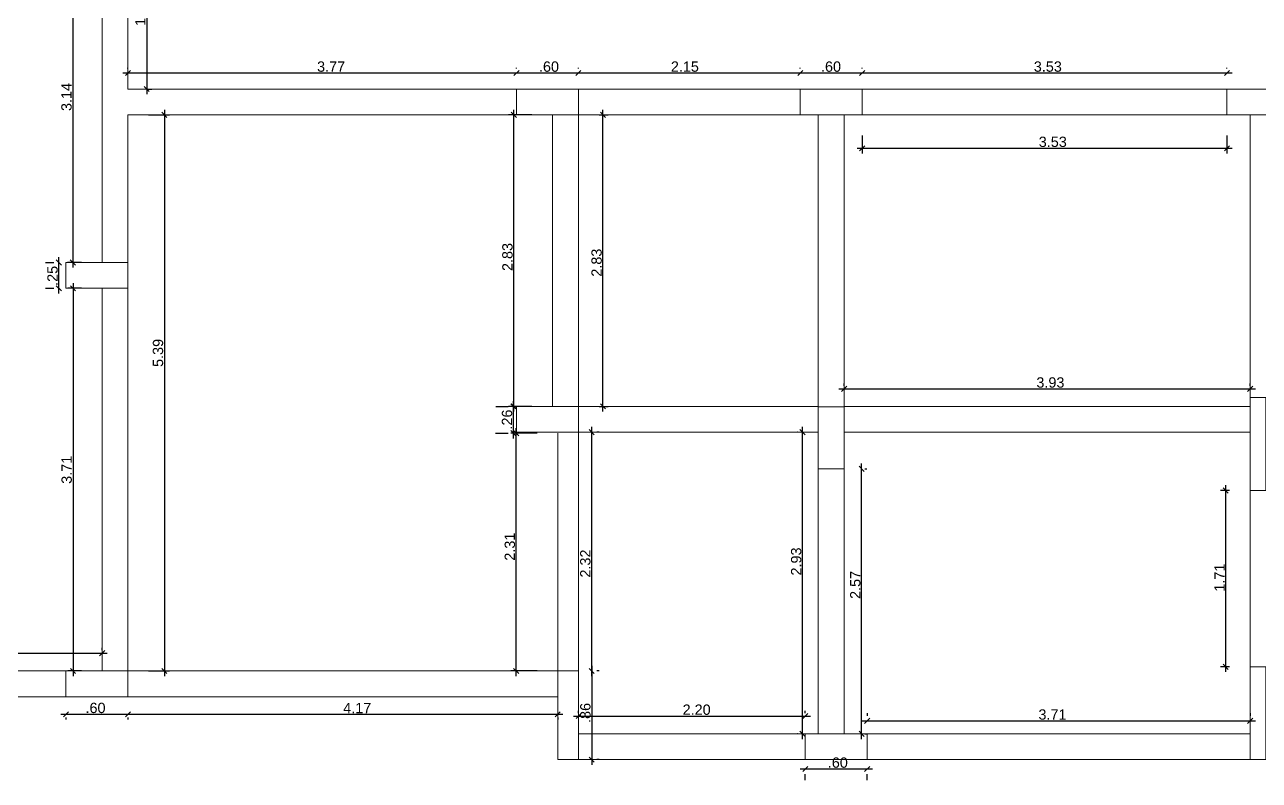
# Model space of a CAD drawing. Header units: millimetres. Extents: x 2878 to 6301, y 540 to 1980.
# Drawn here: x 2920.72 to 2932.68, y 752.02 to 759.34 of the extents above; entities that cross this region are included whole.
import ezdxf

# ---------------------------------------------------------------- set-up
doc = ezdxf.new("R2010")
doc.units = ezdxf.units.MM
doc.header["$LTSCALE"] = 4
for name, color, linetype, lineweight in [('ALVENARIA', 4, 'Continuous', 20), ('COTAS', 35, 'Continuous', 5), ('PILAR', 1, 'Continuous', 5)]:
    doc.layers.add(name, color=color, linetype=linetype, lineweight=lineweight)
doc.styles.get("Standard").update_dxf_attribs({"font": 'arial.ttf'})
doc.dimstyles.new('ISO-25', dxfattribs={"dimscale": 0, "dimtxt": 0.1, "dimasz": 0.05, "dimexe": 0.05, "dimexo": 0.2, "dimgap": 0.01, "dimtad": 1, "dimzin": 4, "dimdsep": 46, "dimtxsty": 'Standard', "dimblk": 'OBLIQUE', "dimcen": 0.1, "dimdle": 0.05, "dimclrt": 256, "dimadec": 0, "dimazin": 0, "dimtfac": 1, "dimtix": 1, "dimtofl": 0, "dimtmove": 0, "dimatfit": 3, "dimfxl": 1, "dimtfillclr": 256, "dimarcsym": 0})

# ---------------------------------------------------------------- blocks, each defined once
blk = doc.blocks.new('PILAR')
at = {"layer": 'PILAR', "ltscale": 0.01}
blk.add_lwpolyline([(-0.15, 0), (0.1, 0), (0.1, -0.6), (-0.15, -0.6)], close=True, dxfattribs=at)
blk = doc.blocks.new('_Oblique')
at = {"color": 0, "linetype": 'ByBlock', "lineweight": -2}
blk.add_line((-0.5, -0.5), (0.5, 0.5), dxfattribs=at)
blk = doc.blocks.new('*D284')
at = {"layer": 'COTAS', "color": 0, "lineweight": -2, "transparency": 16777216}
for p, q in [((2921.901, 760.221), (2921.901, 758.667)), ((2921.919, 760.171), (2921.951, 760.171)), ((2921.919, 758.717), (2921.951, 758.717))]:
    blk.add_line(p, q, dxfattribs=at)
at = {"layer": 'Defpoints', "color": 0, "transparency": 16777216}
for p in [(2921.719, 760.171), (2921.719, 758.717), (2921.901, 758.717)]:
    blk.add_point(p, dxfattribs=at)
at = {"layer": 'COTAS', "color": 0, "lineweight": -2, "transparency": 16777216, "xscale": 0.05, "yscale": 0.05, "zscale": 0.05}
for p, rotation in [((2921.901, 760.171), 90), ((2921.901, 758.717), 270)]:
    blk.add_blockref('_Oblique', p, dxfattribs=dict(at, rotation=rotation))
at = {"layer": 'COTAS', "transparency": 16777216, "insert": (2921.84, 759.465), "char_height": 0.1, "attachment_point": 5, "rotation": 90}
blk.add_mtext('1.45', dxfattribs=at)
blk = doc.blocks.new('*D285')
at = {"layer": 'COTAS', "color": 0, "lineweight": -2, "transparency": 16777216}
for p, q in [((2921.669, 758.873), (2925.534, 758.873)), ((2921.719, 758.917), (2921.719, 758.923)), ((2925.484, 758.917), (2925.484, 758.923))]:
    blk.add_line(p, q, dxfattribs=at)
at = {"layer": 'Defpoints', "color": 0, "transparency": 16777216}
for p in [(2925.484, 758.873), (2921.719, 758.717), (2925.484, 758.717)]:
    blk.add_point(p, dxfattribs=at)
at = {"layer": 'COTAS', "color": 0, "lineweight": -2, "transparency": 16777216, "xscale": 0.05, "yscale": 0.05, "zscale": 0.05, "rotation": 180}
blk.add_blockref('_Oblique', (2921.719, 758.873), dxfattribs=at)
at = {"layer": 'COTAS', "color": 0, "lineweight": -2, "transparency": 16777216, "xscale": 0.05, "yscale": 0.05, "zscale": 0.05}
blk.add_blockref('_Oblique', (2925.484, 758.873), dxfattribs=at)
at = {"layer": 'COTAS', "transparency": 16777216, "insert": (2923.688, 758.934), "char_height": 0.1, "attachment_point": 5}
blk.add_mtext('3.77', dxfattribs=at)
blk = doc.blocks.new('*D286')
at = {"layer": 'COTAS', "color": 0, "lineweight": -2, "transparency": 16777216}
for p, q in [((2925.434, 758.873), (2926.134, 758.873)), ((2925.484, 758.917), (2925.484, 758.923)), ((2926.084, 758.917), (2926.084, 758.923))]:
    blk.add_line(p, q, dxfattribs=at)
at = {"layer": 'Defpoints', "color": 0, "transparency": 16777216}
for p in [(2926.084, 758.873), (2925.484, 758.717), (2926.084, 758.717)]:
    blk.add_point(p, dxfattribs=at)
at = {"layer": 'COTAS', "color": 0, "lineweight": -2, "transparency": 16777216, "xscale": 0.05, "yscale": 0.05, "zscale": 0.05, "rotation": 180}
blk.add_blockref('_Oblique', (2925.484, 758.873), dxfattribs=at)
at = {"layer": 'COTAS', "color": 0, "lineweight": -2, "transparency": 16777216, "xscale": 0.05, "yscale": 0.05, "zscale": 0.05}
blk.add_blockref('_Oblique', (2926.084, 758.873), dxfattribs=at)
at = {"layer": 'COTAS', "transparency": 16777216, "insert": (2925.799, 758.934), "char_height": 0.1, "attachment_point": 5}
blk.add_mtext('.60', dxfattribs=at)
blk = doc.blocks.new('*D287')
at = {"layer": 'COTAS', "color": 0, "lineweight": -2, "transparency": 16777216}
for p, q in [((2926.034, 758.873), (2928.284, 758.873)), ((2926.084, 758.917), (2926.084, 758.923)), ((2928.234, 758.917), (2928.234, 758.923))]:
    blk.add_line(p, q, dxfattribs=at)
at = {"layer": 'Defpoints', "color": 0, "transparency": 16777216}
for p in [(2928.234, 758.873), (2926.084, 758.717), (2928.234, 758.717)]:
    blk.add_point(p, dxfattribs=at)
at = {"layer": 'COTAS', "color": 0, "lineweight": -2, "transparency": 16777216, "xscale": 0.05, "yscale": 0.05, "zscale": 0.05, "rotation": 180}
blk.add_blockref('_Oblique', (2926.084, 758.873), dxfattribs=at)
at = {"layer": 'COTAS', "color": 0, "lineweight": -2, "transparency": 16777216, "xscale": 0.05, "yscale": 0.05, "zscale": 0.05}
blk.add_blockref('_Oblique', (2928.234, 758.873), dxfattribs=at)
at = {"layer": 'COTAS', "transparency": 16777216, "insert": (2927.116, 758.934), "char_height": 0.1, "attachment_point": 5}
blk.add_mtext('2.15', dxfattribs=at)
blk = doc.blocks.new('*D288')
at = {"layer": 'COTAS', "color": 0, "lineweight": -2, "transparency": 16777216}
for p, q in [((2928.184, 758.873), (2928.884, 758.873)), ((2928.234, 758.917), (2928.234, 758.923)), ((2928.834, 758.917), (2928.834, 758.923))]:
    blk.add_line(p, q, dxfattribs=at)
at = {"layer": 'Defpoints', "color": 0, "transparency": 16777216}
for p in [(2928.834, 758.873), (2928.234, 758.717), (2928.834, 758.717)]:
    blk.add_point(p, dxfattribs=at)
at = {"layer": 'COTAS', "color": 0, "lineweight": -2, "transparency": 16777216, "xscale": 0.05, "yscale": 0.05, "zscale": 0.05, "rotation": 180}
blk.add_blockref('_Oblique', (2928.234, 758.873), dxfattribs=at)
at = {"layer": 'COTAS', "color": 0, "lineweight": -2, "transparency": 16777216, "xscale": 0.05, "yscale": 0.05, "zscale": 0.05}
blk.add_blockref('_Oblique', (2928.834, 758.873), dxfattribs=at)
at = {"layer": 'COTAS', "transparency": 16777216, "insert": (2928.532, 758.934), "char_height": 0.1, "attachment_point": 5}
blk.add_mtext('.60', dxfattribs=at)
blk = doc.blocks.new('*D289')
at = {"layer": 'COTAS', "color": 0, "lineweight": -2, "transparency": 16777216}
for p, q in [((2928.784, 758.873), (2932.419, 758.873)), ((2928.834, 758.917), (2928.834, 758.923)), ((2932.369, 758.916), (2932.369, 758.923))]:
    blk.add_line(p, q, dxfattribs=at)
at = {"layer": 'Defpoints', "color": 0, "transparency": 16777216}
for p in [(2932.369, 758.873), (2928.834, 758.717), (2932.369, 758.716)]:
    blk.add_point(p, dxfattribs=at)
at = {"layer": 'COTAS', "color": 0, "lineweight": -2, "transparency": 16777216, "xscale": 0.05, "yscale": 0.05, "zscale": 0.05, "rotation": 180}
blk.add_blockref('_Oblique', (2928.834, 758.873), dxfattribs=at)
at = {"layer": 'COTAS', "color": 0, "lineweight": -2, "transparency": 16777216, "xscale": 0.05, "yscale": 0.05, "zscale": 0.05}
blk.add_blockref('_Oblique', (2932.369, 758.873), dxfattribs=at)
at = {"layer": 'COTAS', "transparency": 16777216, "insert": (2930.633, 758.934), "char_height": 0.1, "attachment_point": 5}
blk.add_mtext('3.53', dxfattribs=at)
blk = doc.blocks.new('*D291')
at = {"layer": 'COTAS', "color": 0, "lineweight": -2, "transparency": 16777216}
for p, q in [((2921.269, 760.171), (2921.135, 760.171)), ((2921.185, 760.221), (2921.185, 756.986)), ((2921.269, 757.036), (2921.135, 757.036))]:
    blk.add_line(p, q, dxfattribs=at)
at = {"layer": 'Defpoints', "color": 0, "transparency": 16777216}
for p in [(2921.469, 760.171), (2921.185, 757.036), (2921.469, 757.036)]:
    blk.add_point(p, dxfattribs=at)
at = {"layer": 'COTAS', "color": 0, "lineweight": -2, "transparency": 16777216, "xscale": 0.05, "yscale": 0.05, "zscale": 0.05}
for p, rotation in [((2921.185, 760.171), 90), ((2921.185, 757.036), 270)]:
    blk.add_blockref('_Oblique', p, dxfattribs=dict(at, rotation=rotation))
at = {"layer": 'COTAS', "transparency": 16777216, "insert": (2921.124, 758.64), "char_height": 0.1, "attachment_point": 5, "rotation": 90}
blk.add_mtext('3.14', dxfattribs=at)
blk = doc.blocks.new('*D292')
at = {"layer": 'COTAS', "color": 0, "lineweight": -2, "transparency": 16777216}
for p, q in [((2921.187, 756.836), (2921.187, 753.026)), ((2921.269, 756.786), (2921.137, 756.786)), ((2921.269, 753.076), (2921.137, 753.076))]:
    blk.add_line(p, q, dxfattribs=at)
at = {"layer": 'Defpoints', "color": 0, "transparency": 16777216}
for p in [(2921.469, 756.786), (2921.187, 753.076), (2921.469, 753.076)]:
    blk.add_point(p, dxfattribs=at)
at = {"layer": 'COTAS', "color": 0, "lineweight": -2, "transparency": 16777216, "xscale": 0.05, "yscale": 0.05, "zscale": 0.05}
for p, rotation in [((2921.187, 756.786), 90), ((2921.187, 753.076), 270)]:
    blk.add_blockref('_Oblique', p, dxfattribs=dict(at, rotation=rotation))
at = {"layer": 'COTAS', "transparency": 16777216, "insert": (2921.126, 755.026), "char_height": 0.1, "attachment_point": 5, "rotation": 90}
blk.add_mtext('3.71', dxfattribs=at)
blk = doc.blocks.new('*D293')
at = {"layer": 'COTAS', "color": 0, "lineweight": -2, "transparency": 16777216}
for p, q in [((2921.05, 756.736), (2921.05, 757.086)), ((2920.919, 757.036), (2921, 757.036)), ((2920.919, 756.786), (2921, 756.786))]:
    blk.add_line(p, q, dxfattribs=at)
at = {"layer": 'Defpoints', "color": 0, "transparency": 16777216}
for p in [(2921.05, 757.036), (2921.119, 757.036), (2921.119, 756.786)]:
    blk.add_point(p, dxfattribs=at)
at = {"layer": 'COTAS', "color": 0, "lineweight": -2, "transparency": 16777216, "xscale": 0.05, "yscale": 0.05, "zscale": 0.05}
for p, rotation in [((2921.05, 757.036), 90), ((2921.05, 756.786), 270)]:
    blk.add_blockref('_Oblique', p, dxfattribs=dict(at, rotation=rotation))
at = {"layer": 'COTAS', "transparency": 16777216, "insert": (2920.989, 756.906), "char_height": 0.1, "attachment_point": 5, "rotation": 90}
blk.add_mtext('.25', dxfattribs=at)
blk = doc.blocks.new('*D294')
at = {"layer": 'COTAS', "color": 0, "lineweight": -2, "transparency": 16777216}
for p, q in [((2916.903, 753.249), (2921.519, 753.249)), ((2916.953, 753.276), (2916.953, 753.299)), ((2921.469, 753.276), (2921.469, 753.299))]:
    blk.add_line(p, q, dxfattribs=at)
at = {"layer": 'Defpoints', "color": 0, "transparency": 16777216}
for p in [(2921.469, 753.249), (2916.953, 753.076), (2921.469, 753.076)]:
    blk.add_point(p, dxfattribs=at)
at = {"layer": 'COTAS', "color": 0, "lineweight": -2, "transparency": 16777216, "xscale": 0.05, "yscale": 0.05, "zscale": 0.05, "rotation": 180}
blk.add_blockref('_Oblique', (2916.953, 753.249), dxfattribs=at)
at = {"layer": 'COTAS', "color": 0, "lineweight": -2, "transparency": 16777216, "xscale": 0.05, "yscale": 0.05, "zscale": 0.05}
blk.add_blockref('_Oblique', (2921.469, 753.249), dxfattribs=at)
at = {"layer": 'COTAS', "transparency": 16777216, "insert": (2919.148, 753.31), "char_height": 0.1, "attachment_point": 5}
blk.add_mtext('4.52', dxfattribs=at)
blk = doc.blocks.new('*D295')
at = {"layer": 'COTAS', "color": 0, "lineweight": -2, "transparency": 16777216}
for p, q in [((2921.069, 752.656), (2921.769, 752.656)), ((2921.119, 752.626), (2921.119, 752.606)), ((2921.719, 752.626), (2921.719, 752.606))]:
    blk.add_line(p, q, dxfattribs=at)
at = {"layer": 'Defpoints', "color": 0, "transparency": 16777216}
for p in [(2921.119, 752.826), (2921.719, 752.826), (2921.719, 752.656)]:
    blk.add_point(p, dxfattribs=at)
at = {"layer": 'COTAS', "color": 0, "lineweight": -2, "transparency": 16777216, "xscale": 0.05, "yscale": 0.05, "zscale": 0.05, "rotation": 180}
blk.add_blockref('_Oblique', (2921.119, 752.656), dxfattribs=at)
at = {"layer": 'COTAS', "color": 0, "lineweight": -2, "transparency": 16777216, "xscale": 0.05, "yscale": 0.05, "zscale": 0.05}
blk.add_blockref('_Oblique', (2921.719, 752.656), dxfattribs=at)
at = {"layer": 'COTAS', "transparency": 16777216, "insert": (2921.405, 752.717), "char_height": 0.1, "attachment_point": 5}
blk.add_mtext('.60', dxfattribs=at)
blk = doc.blocks.new('*D296')
at = {"layer": 'COTAS', "color": 0, "lineweight": -2, "transparency": 16777216}
for p, q in [((2922.072, 758.517), (2922.072, 753.026)), ((2921.919, 758.467), (2922.122, 758.467)), ((2921.919, 753.076), (2922.122, 753.076))]:
    blk.add_line(p, q, dxfattribs=at)
at = {"layer": 'Defpoints', "color": 0, "transparency": 16777216}
for p in [(2921.719, 758.467), (2921.719, 753.076), (2922.072, 753.076)]:
    blk.add_point(p, dxfattribs=at)
at = {"layer": 'COTAS', "color": 0, "lineweight": -2, "transparency": 16777216, "xscale": 0.05, "yscale": 0.05, "zscale": 0.05}
for p, rotation in [((2922.072, 758.467), 90), ((2922.072, 753.076), 270)]:
    blk.add_blockref('_Oblique', p, dxfattribs=dict(at, rotation=rotation))
at = {"layer": 'COTAS', "transparency": 16777216, "insert": (2922.011, 756.159), "char_height": 0.1, "attachment_point": 5, "rotation": 90}
blk.add_mtext('5.39', dxfattribs=at)
blk = doc.blocks.new('*D297')
at = {"layer": 'COTAS', "color": 0, "lineweight": -2, "transparency": 16777216}
for p, q in [((2921.669, 752.656), (2925.934, 752.656)), ((2921.719, 752.626), (2921.719, 752.606)), ((2925.884, 752.626), (2925.884, 752.606))]:
    blk.add_line(p, q, dxfattribs=at)
at = {"layer": 'Defpoints', "color": 0, "transparency": 16777216}
for p in [(2921.719, 752.826), (2925.884, 752.826), (2925.884, 752.656)]:
    blk.add_point(p, dxfattribs=at)
at = {"layer": 'COTAS', "color": 0, "lineweight": -2, "transparency": 16777216, "xscale": 0.05, "yscale": 0.05, "zscale": 0.05, "rotation": 180}
blk.add_blockref('_Oblique', (2921.719, 752.656), dxfattribs=at)
at = {"layer": 'COTAS', "color": 0, "lineweight": -2, "transparency": 16777216, "xscale": 0.05, "yscale": 0.05, "zscale": 0.05}
blk.add_blockref('_Oblique', (2925.884, 752.656), dxfattribs=at)
at = {"layer": 'COTAS', "transparency": 16777216, "insert": (2923.941, 752.716), "char_height": 0.1, "attachment_point": 5}
blk.add_mtext('4.17', dxfattribs=at)
blk = doc.blocks.new('*D298')
at = {"layer": 'COTAS', "color": 0, "lineweight": -2, "transparency": 16777216}
for p, q in [((2925.684, 755.381), (2925.431, 755.381)), ((2925.481, 753.026), (2925.481, 755.431)), ((2925.684, 753.076), (2925.431, 753.076))]:
    blk.add_line(p, q, dxfattribs=at)
at = {"layer": 'Defpoints', "color": 0, "transparency": 16777216}
for p in [(2925.481, 755.381), (2925.884, 755.381), (2925.884, 753.076)]:
    blk.add_point(p, dxfattribs=at)
at = {"layer": 'COTAS', "color": 0, "lineweight": -2, "transparency": 16777216, "xscale": 0.05, "yscale": 0.05, "zscale": 0.05}
for p, rotation in [((2925.481, 755.381), 90), ((2925.481, 753.076), 270)]:
    blk.add_blockref('_Oblique', p, dxfattribs=dict(at, rotation=rotation))
at = {"layer": 'COTAS', "transparency": 16777216, "insert": (2925.42, 754.281), "char_height": 0.1, "attachment_point": 5, "rotation": 90}
blk.add_mtext('2.31', dxfattribs=at)
blk = doc.blocks.new('*D299')
at = {"layer": 'COTAS', "color": 0, "lineweight": -2, "transparency": 16777216}
for p, q in [((2925.284, 755.641), (2925.404, 755.641)), ((2925.454, 755.331), (2925.454, 755.691)), ((2925.281, 755.381), (2925.404, 755.381))]:
    blk.add_line(p, q, dxfattribs=at)
at = {"layer": 'Defpoints', "color": 0, "transparency": 16777216}
for p in [(2925.454, 755.641), (2925.484, 755.641), (2925.481, 755.381)]:
    blk.add_point(p, dxfattribs=at)
at = {"layer": 'COTAS', "color": 0, "lineweight": -2, "transparency": 16777216, "xscale": 0.05, "yscale": 0.05, "zscale": 0.05}
for p, rotation in [((2925.454, 755.641), 90), ((2925.454, 755.381), 270)]:
    blk.add_blockref('_Oblique', p, dxfattribs=dict(at, rotation=rotation))
at = {"layer": 'COTAS', "transparency": 16777216, "insert": (2925.393, 755.513), "char_height": 0.1, "attachment_point": 5, "rotation": 90}
blk.add_mtext('.26', dxfattribs=at)
blk = doc.blocks.new('*D300')
at = {"layer": 'COTAS', "color": 0, "lineweight": -2, "transparency": 16777216}
for p, q in [((2925.458, 755.591), (2925.458, 758.517)), ((2925.634, 758.467), (2925.408, 758.467)), ((2925.634, 755.641), (2925.408, 755.641))]:
    blk.add_line(p, q, dxfattribs=at)
at = {"layer": 'Defpoints', "color": 0, "transparency": 16777216}
for p in [(2925.458, 758.467), (2925.834, 758.467), (2925.834, 755.641)]:
    blk.add_point(p, dxfattribs=at)
at = {"layer": 'COTAS', "color": 0, "lineweight": -2, "transparency": 16777216, "xscale": 0.05, "yscale": 0.05, "zscale": 0.05}
for p, rotation in [((2925.458, 758.467), 90), ((2925.458, 755.641), 270)]:
    blk.add_blockref('_Oblique', p, dxfattribs=dict(at, rotation=rotation))
at = {"layer": 'COTAS', "transparency": 16777216, "insert": (2925.397, 757.089), "char_height": 0.1, "attachment_point": 5, "rotation": 90}
blk.add_mtext('2.83', dxfattribs=at)
blk = doc.blocks.new('*D301')
at = {"layer": 'COTAS', "color": 0, "lineweight": -2, "transparency": 16777216}
for p, q in [((2926.322, 755.591), (2926.322, 758.517)), ((2926.284, 758.467), (2926.372, 758.467)), ((2926.284, 755.641), (2926.372, 755.641))]:
    blk.add_line(p, q, dxfattribs=at)
at = {"layer": 'Defpoints', "color": 0, "transparency": 16777216}
for p in [(2926.084, 758.467), (2926.322, 758.467), (2926.084, 755.641)]:
    blk.add_point(p, dxfattribs=at)
at = {"layer": 'COTAS', "color": 0, "lineweight": -2, "transparency": 16777216, "xscale": 0.05, "yscale": 0.05, "zscale": 0.05}
for p, rotation in [((2926.322, 758.467), 90), ((2926.322, 755.641), 270)]:
    blk.add_blockref('_Oblique', p, dxfattribs=dict(at, rotation=rotation))
at = {"layer": 'COTAS', "transparency": 16777216, "insert": (2926.261, 757.034), "char_height": 0.1, "attachment_point": 5, "rotation": 90}
blk.add_mtext('2.83', dxfattribs=at)
blk = doc.blocks.new('*D302')
at = {"layer": 'COTAS', "color": 0, "lineweight": -2, "transparency": 16777216}
for p, q in [((2926.213, 753.126), (2926.213, 752.166)), ((2926.284, 753.076), (2926.263, 753.076)), ((2926.284, 752.216), (2926.263, 752.216))]:
    blk.add_line(p, q, dxfattribs=at)
at = {"layer": 'Defpoints', "color": 0, "transparency": 16777216}
for p in [(2926.084, 753.076), (2926.084, 752.216), (2926.213, 752.216)]:
    blk.add_point(p, dxfattribs=at)
at = {"layer": 'COTAS', "color": 0, "lineweight": -2, "transparency": 16777216, "xscale": 0.05, "yscale": 0.05, "zscale": 0.05}
for p, rotation in [((2926.213, 753.076), 90), ((2926.213, 752.216), 270)]:
    blk.add_blockref('_Oblique', p, dxfattribs=dict(at, rotation=rotation))
at = {"layer": 'COTAS', "transparency": 16777216, "insert": (2926.152, 752.669), "char_height": 0.1, "attachment_point": 5, "rotation": 90}
blk.add_mtext('.86', dxfattribs=at)
blk = doc.blocks.new('*D303')
at = {"layer": 'COTAS', "color": 0, "lineweight": -2, "transparency": 16777216}
for p, q in [((2926.213, 753.026), (2926.213, 755.441)), ((2926.284, 755.391), (2926.263, 755.391)), ((2926.284, 753.076), (2926.263, 753.076))]:
    blk.add_line(p, q, dxfattribs=at)
at = {"layer": 'Defpoints', "color": 0, "transparency": 16777216}
for p in [(2926.084, 755.391), (2926.213, 755.391), (2926.084, 753.076)]:
    blk.add_point(p, dxfattribs=at)
at = {"layer": 'COTAS', "color": 0, "lineweight": -2, "transparency": 16777216, "xscale": 0.05, "yscale": 0.05, "zscale": 0.05}
for p, rotation in [((2926.213, 755.391), 90), ((2926.213, 753.076), 270)]:
    blk.add_blockref('_Oblique', p, dxfattribs=dict(at, rotation=rotation))
at = {"layer": 'COTAS', "transparency": 16777216, "insert": (2926.152, 754.117), "char_height": 0.1, "attachment_point": 5, "rotation": 90}
blk.add_mtext('2.32', dxfattribs=at)
blk = doc.blocks.new('*D304')
at = {"layer": 'COTAS', "color": 0, "lineweight": -2, "transparency": 16777216}
for p, q in [((2926.036, 752.639), (2928.333, 752.639)), ((2926.086, 752.666), (2926.086, 752.689)), ((2928.283, 752.666), (2928.283, 752.689))]:
    blk.add_line(p, q, dxfattribs=at)
at = {"layer": 'Defpoints', "color": 0, "transparency": 16777216}
for p in [(2928.283, 752.639), (2926.086, 752.466), (2928.283, 752.466)]:
    blk.add_point(p, dxfattribs=at)
at = {"layer": 'COTAS', "color": 0, "lineweight": -2, "transparency": 16777216, "xscale": 0.05, "yscale": 0.05, "zscale": 0.05, "rotation": 180}
blk.add_blockref('_Oblique', (2926.086, 752.639), dxfattribs=at)
at = {"layer": 'COTAS', "color": 0, "lineweight": -2, "transparency": 16777216, "xscale": 0.05, "yscale": 0.05, "zscale": 0.05}
blk.add_blockref('_Oblique', (2928.283, 752.639), dxfattribs=at)
at = {"layer": 'COTAS', "transparency": 16777216, "insert": (2927.23, 752.7), "char_height": 0.1, "attachment_point": 5}
blk.add_mtext('2.20', dxfattribs=at)
blk = doc.blocks.new('*D305')
at = {"layer": 'COTAS', "color": 0, "lineweight": -2, "transparency": 16777216}
for p, q in [((2928.233, 752.126), (2928.933, 752.126)), ((2928.283, 752.016), (2928.283, 752.076)), ((2928.883, 752.016), (2928.883, 752.076))]:
    blk.add_line(p, q, dxfattribs=at)
at = {"layer": 'Defpoints', "color": 0, "transparency": 16777216}
for p in [(2928.283, 752.216), (2928.883, 752.216), (2928.883, 752.126)]:
    blk.add_point(p, dxfattribs=at)
at = {"layer": 'COTAS', "color": 0, "lineweight": -2, "transparency": 16777216, "xscale": 0.05, "yscale": 0.05, "zscale": 0.05, "rotation": 180}
blk.add_blockref('_Oblique', (2928.283, 752.126), dxfattribs=at)
at = {"layer": 'COTAS', "color": 0, "lineweight": -2, "transparency": 16777216, "xscale": 0.05, "yscale": 0.05, "zscale": 0.05}
blk.add_blockref('_Oblique', (2928.883, 752.126), dxfattribs=at)
at = {"layer": 'COTAS', "transparency": 16777216, "insert": (2928.598, 752.187), "char_height": 0.1, "attachment_point": 5}
blk.add_mtext('.60', dxfattribs=at)
blk = doc.blocks.new('*D306')
at = {"layer": 'COTAS', "color": 0, "lineweight": -2, "transparency": 16777216}
for p, q in [((2928.209, 755.391), (2928.206, 755.391)), ((2928.256, 752.416), (2928.256, 755.441)), ((2928.209, 752.466), (2928.206, 752.466))]:
    blk.add_line(p, q, dxfattribs=at)
at = {"layer": 'Defpoints', "color": 0, "transparency": 16777216}
for p in [(2928.256, 755.391), (2928.409, 755.391), (2928.409, 752.466)]:
    blk.add_point(p, dxfattribs=at)
at = {"layer": 'COTAS', "color": 0, "lineweight": -2, "transparency": 16777216, "xscale": 0.05, "yscale": 0.05, "zscale": 0.05}
for p, rotation in [((2928.256, 755.391), 90), ((2928.256, 752.466), 270)]:
    blk.add_blockref('_Oblique', p, dxfattribs=dict(at, rotation=rotation))
at = {"layer": 'COTAS', "transparency": 16777216, "insert": (2928.195, 754.137), "char_height": 0.1, "attachment_point": 5, "rotation": 90}
blk.add_mtext('2.93', dxfattribs=at)
blk = doc.blocks.new('*D307')
at = {"layer": 'COTAS', "color": 0, "lineweight": -2, "transparency": 16777216}
for p, q in [((2928.659, 755.841), (2928.659, 755.861)), ((2932.594, 755.841), (2932.594, 755.861)), ((2928.609, 755.811), (2932.644, 755.811))]:
    blk.add_line(p, q, dxfattribs=at)
at = {"layer": 'Defpoints', "color": 0, "transparency": 16777216}
for p in [(2932.594, 755.811), (2928.659, 755.641), (2932.594, 755.641)]:
    blk.add_point(p, dxfattribs=at)
at = {"layer": 'COTAS', "color": 0, "lineweight": -2, "transparency": 16777216, "xscale": 0.05, "yscale": 0.05, "zscale": 0.05, "rotation": 180}
blk.add_blockref('_Oblique', (2928.659, 755.811), dxfattribs=at)
at = {"layer": 'COTAS', "color": 0, "lineweight": -2, "transparency": 16777216, "xscale": 0.05, "yscale": 0.05, "zscale": 0.05}
blk.add_blockref('_Oblique', (2932.594, 755.811), dxfattribs=at)
at = {"layer": 'COTAS', "transparency": 16777216, "insert": (2930.658, 755.872), "char_height": 0.1, "attachment_point": 5}
blk.add_mtext('3.93', dxfattribs=at)
blk = doc.blocks.new('*D309')
at = {"layer": 'COTAS', "color": 0, "lineweight": -2, "transparency": 16777216}
for p, q in [((2928.834, 758.267), (2928.834, 758.093)), ((2932.369, 758.266), (2932.369, 758.093)), ((2928.784, 758.143), (2932.419, 758.143))]:
    blk.add_line(p, q, dxfattribs=at)
at = {"layer": 'Defpoints', "color": 0, "transparency": 16777216}
for p in [(2928.834, 758.467), (2932.369, 758.466), (2932.369, 758.143)]:
    blk.add_point(p, dxfattribs=at)
at = {"layer": 'COTAS', "color": 0, "lineweight": -2, "transparency": 16777216, "xscale": 0.05, "yscale": 0.05, "zscale": 0.05, "rotation": 180}
blk.add_blockref('_Oblique', (2928.834, 758.143), dxfattribs=at)
at = {"layer": 'COTAS', "color": 0, "lineweight": -2, "transparency": 16777216, "xscale": 0.05, "yscale": 0.05, "zscale": 0.05}
blk.add_blockref('_Oblique', (2932.369, 758.143), dxfattribs=at)
at = {"layer": 'COTAS', "transparency": 16777216, "insert": (2930.681, 758.205), "char_height": 0.1, "attachment_point": 5}
blk.add_mtext('3.53', dxfattribs=at)
blk = doc.blocks.new('*D310')
at = {"layer": 'COTAS', "color": 0, "lineweight": -2, "transparency": 16777216}
for p, q in [((2928.883, 752.666), (2928.883, 752.642)), ((2932.594, 752.666), (2932.594, 752.642)), ((2928.833, 752.592), (2932.644, 752.592))]:
    blk.add_line(p, q, dxfattribs=at)
at = {"layer": 'Defpoints', "color": 0, "transparency": 16777216}
for p in [(2932.594, 752.592), (2928.883, 752.466), (2932.594, 752.466)]:
    blk.add_point(p, dxfattribs=at)
at = {"layer": 'COTAS', "color": 0, "lineweight": -2, "transparency": 16777216, "xscale": 0.05, "yscale": 0.05, "zscale": 0.05, "rotation": 180}
blk.add_blockref('_Oblique', (2928.883, 752.592), dxfattribs=at)
at = {"layer": 'COTAS', "color": 0, "lineweight": -2, "transparency": 16777216, "xscale": 0.05, "yscale": 0.05, "zscale": 0.05}
blk.add_blockref('_Oblique', (2932.594, 752.592), dxfattribs=at)
at = {"layer": 'COTAS', "transparency": 16777216, "insert": (2930.678, 752.653), "char_height": 0.1, "attachment_point": 5}
blk.add_mtext('3.71', dxfattribs=at)
blk = doc.blocks.new('*D311')
at = {"layer": 'COTAS', "color": 0, "lineweight": -2, "transparency": 16777216}
for p, q in [((2932.394, 754.826), (2932.307, 754.826)), ((2932.357, 753.066), (2932.357, 754.876)), ((2932.394, 753.116), (2932.307, 753.116))]:
    blk.add_line(p, q, dxfattribs=at)
at = {"layer": 'Defpoints', "color": 0, "transparency": 16777216}
for p in [(2932.357, 754.826), (2932.594, 754.826), (2932.594, 753.116)]:
    blk.add_point(p, dxfattribs=at)
at = {"layer": 'COTAS', "color": 0, "lineweight": -2, "transparency": 16777216, "xscale": 0.05, "yscale": 0.05, "zscale": 0.05}
for p, rotation in [((2932.357, 754.826), 90), ((2932.357, 753.116), 270)]:
    blk.add_blockref('_Oblique', p, dxfattribs=dict(at, rotation=rotation))
at = {"layer": 'COTAS', "transparency": 16777216, "insert": (2932.297, 753.981), "char_height": 0.1, "attachment_point": 5, "rotation": 90}
blk.add_mtext('1.71', dxfattribs=at)
blk = doc.blocks.new('*D312')
at = {"layer": 'COTAS', "color": 0, "lineweight": -2, "transparency": 16777216}
for p, q in [((2928.829, 752.416), (2928.829, 755.086)), ((2928.859, 755.036), (2928.879, 755.036)), ((2928.859, 752.466), (2928.879, 752.466))]:
    blk.add_line(p, q, dxfattribs=at)
at = {"layer": 'Defpoints', "color": 0, "transparency": 16777216}
for p in [(2928.659, 755.036), (2928.829, 755.036), (2928.659, 752.466)]:
    blk.add_point(p, dxfattribs=at)
at = {"layer": 'COTAS', "color": 0, "lineweight": -2, "transparency": 16777216, "xscale": 0.05, "yscale": 0.05, "zscale": 0.05}
for p, rotation in [((2928.829, 755.036), 90), ((2928.829, 752.466), 270)]:
    blk.add_blockref('_Oblique', p, dxfattribs=dict(at, rotation=rotation))
at = {"layer": 'COTAS', "transparency": 16777216, "insert": (2928.768, 753.91), "char_height": 0.1, "attachment_point": 5, "rotation": 90}
blk.add_mtext('2.57', dxfattribs=at)

msp = doc.modelspace()

# ---------------------------------------------------------------- linework, layer by layer
at = {"layer": 'ALVENARIA'}
for p, q in [((2921.469, 757.036), (2921.469, 760.171)), ((2921.719, 758.717), (2921.719, 760.171)), ((2925.484, 758.717), (2921.719, 758.717)), ((2928.234, 758.717), (2926.084, 758.717)), ((2928.834, 758.717), (2932.369, 758.717)), ((2921.719, 757.036), (2921.719, 758.467)), ((2925.484, 758.467), (2921.719, 758.467)), ((2925.834, 758.467), (2925.834, 755.641)), ((2926.084, 758.467), (2928.234, 758.467)), ((2926.084, 758.467), (2926.084, 755.641)), ((2928.409, 755.641), (2928.409, 758.467)), ((2928.659, 755.641), (2928.659, 758.467)), ((2928.834, 758.467), (2932.369, 758.466)), ((2932.594, 755.726), (2932.594, 758.466)), ((2932.594, 755.726), (2932.594, 758.466)), ((2921.469, 753.076), (2921.469, 756.786)), ((2921.719, 753.076), (2921.719, 756.786)), ((2926.084, 755.641), (2928.409, 755.641)), ((2928.659, 755.641), (2932.594, 755.641)), ((2925.884, 753.076), (2925.884, 755.381)), ((2926.084, 753.076), (2926.084, 755.391)), ((2926.084, 755.391), (2928.409, 755.391)), ((2928.659, 755.391), (2932.594, 755.391)), ((2928.409, 755.036), (2928.409, 752.466)), ((2928.659, 755.036), (2928.659, 752.466)), ((2932.594, 753.116), (2932.594, 754.826)), ((2932.594, 753.116), (2932.594, 754.826)), ((2921.119, 753.076), (2916.953, 753.076)), ((2921.719, 753.076), (2925.884, 753.076)), ((2921.119, 752.826), (2916.953, 752.826)), ((2921.719, 752.826), (2925.884, 752.826)), ((2925.884, 752.216), (2925.884, 752.826)), ((2928.284, 752.466), (2926.086, 752.466)), ((2928.484, 752.466), (2928.284, 752.466)), ((2928.883, 752.466), (2932.594, 752.466)), ((2928.284, 752.216), (2926.084, 752.216)), ((2928.584, 752.216), (2928.284, 752.216)), ((2928.409, 752.216), (2928.409, 752.216)), ((2928.409, 752.216), (2928.409, 752.216)), ((2928.883, 752.216), (2932.594, 752.216))]:
    msp.add_line(p, q, dxfattribs=at)
at = {"layer": 'ALVENARIA', "ltscale": 0.03}
msp.add_line((2921.344, 756.786), (2921.344, 756.786), dxfattribs=at)
at = {"layer": 'PILAR', "ltscale": 0.01}
msp.add_lwpolyline([(2925.484, 755.641), (2925.484, 755.391), (2926.084, 755.391), (2926.084, 755.641)], close=True, dxfattribs=at)
at = {"layer": 'PILAR', "color": 1, "ltscale": 0.01}
for points in [[(2932.594, 754.826), (2932.744, 754.826), (2932.744, 755.726), (2932.594, 755.726)], [(2932.744, 754.826), (2932.594, 754.826), (2932.594, 755.726), (2932.744, 755.726)], [(2932.594, 752.216), (2932.744, 752.216), (2932.744, 753.116), (2932.594, 753.116)], [(2932.744, 752.216), (2932.594, 752.216), (2932.594, 753.116), (2932.744, 753.116)], [(2925.884, 753.076), (2926.084, 753.076), (2926.084, 752.216), (2925.884, 752.216)]]:
    msp.add_lwpolyline(points, close=True, dxfattribs=at)

# ---------------------------------------------------------------- block references
at = {"layer": 'COTAS', "xscale": -1}
for p, rotation in [((2925.484, 758.567), 90), ((2928.234, 758.567), 90), ((2932.369, 758.566), 90), ((2928.559, 755.036), 180), ((2928.883, 752.366), 270)]:
    msp.add_blockref('PILAR', p, dxfattribs=dict(at, rotation=rotation))
at = {"layer": 'COTAS', "rotation": 270}
for p in [(2932.969, 758.566), (2921.719, 756.886), (2921.719, 752.926)]:
    msp.add_blockref('PILAR', p, dxfattribs=at)

# ---------------------------------------------------------------- dimensions: what is measured, and where the dimension line sits
at = {"layer": 'COTAS'}
for base, p1, p2, picture, middle in [((2921.1848, 757.0358), (2921.4689, 760.1713), (2921.4689, 757.0358), '*D291', (2921.1848, 758.6398)), ((2921.901, 758.717), (2921.719, 760.171), (2921.719, 758.717), '*D284', (2921.901, 759.465)), ((2922.072, 753.076), (2921.719, 758.467), (2921.719, 753.076), '*D296', (2922.072, 756.159)), ((2925.458, 758.467), (2925.834, 755.641), (2925.834, 758.467), '*D300', (2925.458, 757.089)), ((2926.322, 758.467), (2926.084, 755.641), (2926.084, 758.467), '*D301', (2926.322, 757.034)), ((2921.05, 757.036), (2921.119, 756.786), (2921.119, 757.036), '*D293', (2921.05, 756.906)), ((2921.187, 753.076), (2921.469, 756.786), (2921.469, 753.076), '*D292', (2921.187, 755.026)), ((2925.454, 755.641), (2925.481, 755.381), (2925.484, 755.641), '*D299', (2925.454, 755.513)), ((2925.4807, 755.3815), (2925.8839, 753.0759), (2925.8839, 755.3815), '*D298', (2925.4807, 754.281)), ((2926.213168, 755.390895), (2926.083912, 753.075893), (2926.084127, 755.390895), '*D303', (2926.213168, 754.116545)), ((2928.2561, 755.3909), (2928.4091, 752.4657), (2928.4091, 755.3909), '*D306', (2928.2561, 754.1367)), ((2928.829, 755.036), (2928.659, 752.466), (2928.659, 755.036), '*D312', (2928.829, 753.91)), ((2932.357, 754.826), (2932.594, 753.116), (2932.594, 754.826), '*D311', (2932.357, 753.981)), ((2926.213, 752.216), (2926.084, 753.076), (2926.084, 752.216), '*D302', (2926.213, 752.669))]:
    dim = msp.add_linear_dim(base=base, p1=p1, p2=p2, angle=90, dimstyle='ISO-25', override={"dimscale": 1}, dxfattribs=at)
    dim.commit()
    dim.dimension.update_dxf_attribs({"geometry": picture, "text_midpoint": middle, "dimtype": 160})
for base, p1, p2, picture, middle in [((2925.4843, 758.8732), (2921.7189, 758.7168), (2925.4843, 758.7168), '*D285', (2923.6876, 758.8732)), ((2926.084, 758.873), (2925.484, 758.717), (2926.084, 758.717), '*D286', (2925.799, 758.873)), ((2928.234, 758.873), (2926.084, 758.717), (2928.234, 758.717), '*D287', (2927.116, 758.873)), ((2928.834, 758.873), (2928.234, 758.717), (2928.834, 758.717), '*D288', (2928.532, 758.873)), ((2932.3689, 758.873), (2928.8343, 758.7167), (2932.3689, 758.7164), '*D289', (2930.633, 758.873)), ((2932.3689, 758.1435), (2928.8343, 758.4667), (2932.3689, 758.4664), '*D309', (2930.6811, 758.1435)), ((2932.5936, 755.8113), (2928.6591, 755.6409), (2932.5936, 755.6409), '*D307', (2930.6582, 755.8113)), ((2921.469, 753.249), (2916.953, 753.076), (2921.469, 753.076), '*D294', (2919.148, 753.249)), ((2921.719, 752.656), (2921.119, 752.826), (2921.719, 752.826), '*D295', (2921.405, 752.656)), ((2925.884, 752.6559), (2921.7189, 752.8261), (2925.884, 752.8259), '*D297', (2923.9413, 752.6559)), ((2928.283, 752.639), (2926.086, 752.466), (2928.283, 752.466), '*D304', (2927.23, 752.639)), ((2932.594, 752.592), (2928.883, 752.466), (2932.594, 752.466), '*D310', (2930.678, 752.592)), ((2928.883, 752.126), (2928.283, 752.216), (2928.883, 752.216), '*D305', (2928.598, 752.126))]:
    dim = msp.add_linear_dim(base=base, p1=p1, p2=p2, dimstyle='ISO-25', override={"dimscale": 1}, dxfattribs=at)
    dim.commit()
    dim.dimension.update_dxf_attribs({"geometry": picture, "text_midpoint": middle, "dimtype": 160})

doc.saveas('drawing.dxf')
